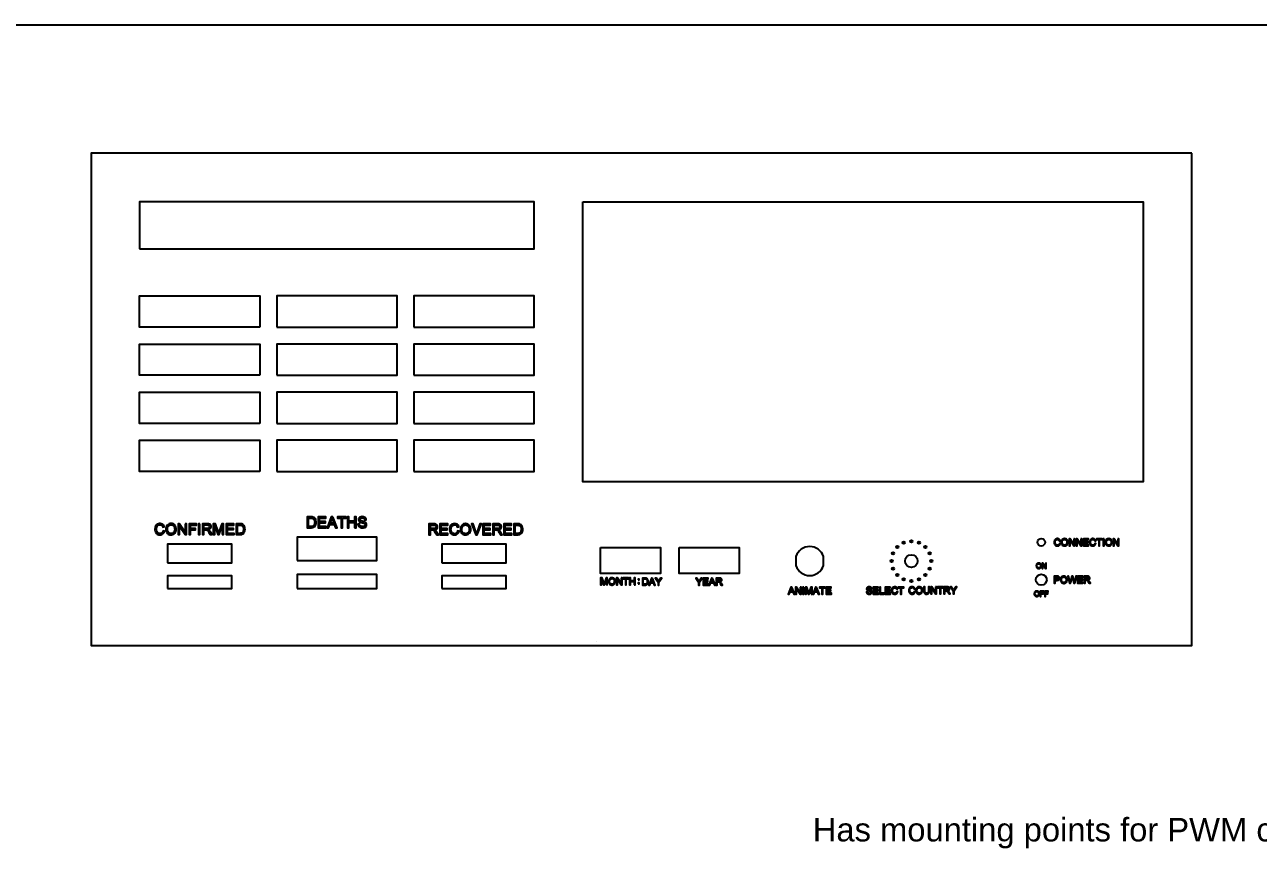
# Model space of a CAD drawing. Header units: inches. Extents: x 38644.8 to 38724.9, y 28772.1 to 28819.8.
# Drawn here: x 38672.69 to 38699.03, y 28796.56 to 28814.26 of the extents above; entities that cross this region are included whole.
import ezdxf

# ---------------------------------------------------------------- set-up
doc = ezdxf.new("R2010")
doc.units = ezdxf.units.IN
doc.header["$MEASUREMENT"] = 0
doc.layers.add('DEFAULT_LAYER', color=1, linetype='Continuous')
doc.styles.get("Standard").update_dxf_attribs({"font": 'arial.ttf'})

msp = doc.modelspace()

# ---------------------------------------------------------------- linework, layer by layer
at = {"color": 6, "linetype": 'ByBlock'}
msp.add_lwpolyline([(38644.771, 28814.258), (38724.938, 28814.258), (38724.938, 28772.101), (38644.771, 28772.101)], close=True, dxfattribs=at)
at = {"color": 1, "linetype": 'ByBlock'}
for points in [[(38697.606, 28811.515), (38674.106, 28811.515), (38674.106, 28801.015), (38697.606, 28801.015)], [(38675.143, 28809.478), (38683.569, 28809.478), (38683.569, 28810.478), (38675.143, 28810.478)], [(38684.606, 28810.478), (38696.569, 28810.478), (38696.569, 28804.504), (38684.606, 28804.504)], [(38677.712, 28807.806), (38675.143, 28807.806), (38675.143, 28808.474), (38677.712, 28808.474)], [(38678.071, 28807.806), (38680.64, 28807.806), (38680.64, 28808.474), (38678.071, 28808.474)], [(38681, 28807.806), (38683.569, 28807.806), (38683.569, 28808.474), (38681, 28808.474)], [(38677.712, 28806.778), (38675.143, 28806.778), (38675.143, 28807.446), (38677.712, 28807.446)], [(38678.071, 28806.778), (38680.64, 28806.778), (38680.64, 28807.446), (38678.071, 28807.446)], [(38681, 28806.778), (38683.569, 28806.778), (38683.569, 28807.446), (38681, 28807.446)], [(38677.712, 28805.751), (38675.143, 28805.751), (38675.143, 28806.419), (38677.712, 28806.419)], [(38678.071, 28805.751), (38680.64, 28805.751), (38680.64, 28806.419), (38678.071, 28806.419)], [(38681, 28805.751), (38683.569, 28805.751), (38683.569, 28806.419), (38681, 28806.419)], [(38677.712, 28804.723), (38675.143, 28804.723), (38675.143, 28805.391), (38677.712, 28805.391)], [(38678.071, 28804.723), (38680.64, 28804.723), (38680.64, 28805.391), (38678.071, 28805.391)], [(38681, 28804.723), (38683.569, 28804.723), (38683.569, 28805.391), (38681, 28805.391)], [(38678.506, 28802.827), (38680.206, 28802.827), (38680.206, 28803.327), (38678.506, 28803.327)], [(38675.74, 28802.777), (38677.115, 28802.777), (38677.115, 28803.177), (38675.74, 28803.177)], [(38681.597, 28802.777), (38682.972, 28802.777), (38682.972, 28803.177), (38681.597, 28803.177)], [(38684.982, 28803.103), (38686.262, 28803.103), (38686.262, 28802.553), (38684.982, 28802.553)], [(38686.662, 28803.103), (38687.942, 28803.103), (38687.942, 28802.553), (38686.662, 28802.553)], [(38675.74, 28802.227), (38677.115, 28802.227), (38677.115, 28802.502), (38675.74, 28802.502)], [(38678.506, 28802.227), (38680.206, 28802.227), (38680.206, 28802.527), (38678.506, 28802.527)], [(38681.597, 28802.227), (38682.972, 28802.227), (38682.972, 28802.502), (38681.597, 28802.502)], [(38684.902, 28801.095), (38684.902, 28801.095)]]:
    msp.add_lwpolyline(points, close=True, dxfattribs=at)
at = {"color": 2, "linetype": 'ByBlock', "flags": 128}
for points in [[(38678.912, 28803.653), (38678.908, 28803.677), (38678.903, 28803.699), (38678.902, 28803.701), (38678.891, 28803.722), (38678.875, 28803.739), (38678.864, 28803.747), (38678.841, 28803.755), (38678.827, 28803.758), (38678.8, 28803.758), (38678.721, 28803.758), (38678.721, 28803.527), (38678.804, 28803.527), (38678.819, 28803.528), (38678.841, 28803.531), (38678.848, 28803.533), (38678.869, 28803.543), (38678.873, 28803.546), (38678.89, 28803.564), (38678.896, 28803.574), (38678.906, 28803.597), (38678.91, 28803.619), (38678.912, 28803.644)], [(38678.879, 28803.622), (38678.874, 28803.6), (38678.87, 28803.59), (38678.857, 28803.571), (38678.857, 28803.571), (38678.836, 28803.559), (38678.826, 28803.556), (38678.8, 28803.554), (38678.751, 28803.554), (38678.751, 28803.731), (38678.8, 28803.731), (38678.819, 28803.731), (38678.839, 28803.726), (38678.853, 28803.719), (38678.868, 28803.701), (38678.872, 28803.693), (38678.878, 28803.671), (38678.881, 28803.645)], [(38678.985, 28803.554), (38678.985, 28803.633), (38679.113, 28803.633), (38679.113, 28803.66), (38678.985, 28803.66), (38678.985, 28803.731), (38679.121, 28803.731), (38679.121, 28803.758), (38678.955, 28803.758), (38678.955, 28803.527), (38679.127, 28803.527), (38679.127, 28803.554)], [(38679.266, 28803.758), (38679.232, 28803.758), (38679.144, 28803.527), (38679.177, 28803.527), (38679.202, 28803.597), (38679.298, 28803.597), (38679.326, 28803.527), (38679.36, 28803.527)], [(38679.289, 28803.622), (38679.211, 28803.622), (38679.236, 28803.69), (38679.243, 28803.711), (38679.249, 28803.735), (38679.249, 28803.733), (38679.255, 28803.711), (38679.265, 28803.686)], [(38679.474, 28803.731), (38679.551, 28803.731), (38679.551, 28803.758), (38679.367, 28803.758), (38679.367, 28803.731), (38679.443, 28803.731), (38679.443, 28803.527), (38679.474, 28803.527)], [(38679.734, 28803.527), (38679.764, 28803.527), (38679.764, 28803.758), (38679.734, 28803.758), (38679.734, 28803.664), (38679.613, 28803.664), (38679.613, 28803.758), (38679.583, 28803.758), (38679.583, 28803.527), (38679.613, 28803.527), (38679.613, 28803.637), (38679.734, 28803.637)], [(38675.666, 28803.561), (38675.653, 28803.58), (38675.637, 28803.596), (38675.624, 28803.604), (38675.604, 28803.612), (38675.578, 28803.615), (38675.567, 28803.614), (38675.545, 28803.609), (38675.523, 28803.601), (38675.513, 28803.595), (38675.497, 28803.58), (38675.483, 28803.56), (38675.477, 28803.544), (38675.472, 28803.522), (38675.469, 28803.496), (38675.47, 28803.48), (38675.473, 28803.457), (38675.481, 28803.434), (38675.486, 28803.425), (38675.501, 28803.406), (38675.518, 28803.39), (38675.531, 28803.384), (38675.553, 28803.377), (38675.578, 28803.376), (38675.597, 28803.377), (38675.62, 28803.384), (38675.639, 28803.395), (38675.653, 28803.409), (38675.666, 28803.428), (38675.673, 28803.452), (38675.643, 28803.46), (38675.642, 28803.457), (38675.634, 28803.433), (38675.62, 28803.417), (38675.599, 28803.406), (38675.575, 28803.401), (38675.558, 28803.404), (38675.537, 28803.412), (38675.521, 28803.425), (38675.51, 28803.445), (38675.508, 28803.449), (38675.502, 28803.471), (38675.501, 28803.496), (38675.502, 28803.518), (38675.508, 28803.541), (38675.516, 28803.56), (38675.534, 28803.576), (38675.553, 28803.585), (38675.578, 28803.588), (38675.596, 28803.587), (38675.616, 28803.577), (38675.629, 28803.563), (38675.64, 28803.541), (38675.67, 28803.547)], [(38675.923, 28803.513), (38675.918, 28803.536), (38675.91, 28803.557), (38675.905, 28803.567), (38675.89, 28803.586), (38675.872, 28803.6), (38675.86, 28803.606), (38675.838, 28803.613), (38675.814, 28803.615), (38675.794, 28803.613), (38675.772, 28803.608), (38675.751, 28803.597), (38675.734, 28803.583), (38675.731, 28803.58), (38675.719, 28803.562), (38675.71, 28803.542), (38675.705, 28803.518), (38675.703, 28803.492), (38675.704, 28803.48), (38675.708, 28803.457), (38675.716, 28803.435), (38675.722, 28803.424), (38675.737, 28803.405), (38675.755, 28803.391), (38675.768, 28803.385), (38675.79, 28803.378), (38675.814, 28803.376), (38675.825, 28803.376), (38675.848, 28803.381), (38675.87, 28803.39), (38675.88, 28803.396), (38675.897, 28803.411), (38675.91, 28803.432), (38675.916, 28803.447), (38675.922, 28803.47), (38675.924, 28803.494)], [(38675.892, 28803.49), (38675.89, 28803.465), (38675.882, 28803.444), (38675.871, 28803.425), (38675.858, 28803.414), (38675.837, 28803.405), (38675.813, 28803.401), (38675.797, 28803.403), (38675.776, 28803.411), (38675.757, 28803.425), (38675.756, 28803.427), (38675.744, 28803.444), (38675.737, 28803.466), (38675.735, 28803.491), (38675.735, 28803.505), (38675.739, 28803.53), (38675.746, 28803.551), (38675.758, 28803.566), (38675.77, 28803.575), (38675.791, 28803.586), (38675.814, 28803.589), (38675.834, 28803.586), (38675.856, 28803.576), (38675.87, 28803.564), (38675.883, 28803.544), (38675.884, 28803.542), (38675.89, 28803.52), (38675.893, 28803.494)], [(38676.116, 28803.611), (38676.116, 28803.429), (38675.994, 28803.611), (38675.963, 28803.611), (38675.963, 28803.379), (38675.992, 28803.379), (38675.992, 28803.561), (38676.114, 28803.379), (38676.145, 28803.379), (38676.145, 28803.611)], [(38676.229, 28803.484), (38676.338, 28803.484), (38676.338, 28803.512), (38676.229, 28803.512), (38676.229, 28803.584), (38676.354, 28803.584), (38676.354, 28803.611), (38676.198, 28803.611), (38676.198, 28803.379), (38676.229, 28803.379)], [(38676.43, 28803.611), (38676.399, 28803.611), (38676.399, 28803.379), (38676.43, 28803.379)], [(38676.668, 28803.56), (38676.66, 28803.583), (38676.653, 28803.592), (38676.633, 28803.605), (38676.614, 28803.609), (38676.587, 28803.611), (38676.485, 28803.611), (38676.485, 28803.379), (38676.515, 28803.379), (38676.515, 28803.482), (38676.55, 28803.482), (38676.568, 28803.481), (38676.582, 28803.475), (38676.597, 28803.459), (38676.604, 28803.45), (38676.619, 28803.428), (38676.65, 28803.379), (38676.688, 28803.379), (38676.648, 28803.443), (38676.637, 28803.456), (38676.622, 28803.473), (38676.604, 28803.484), (38676.613, 28803.486), (38676.636, 28803.493), (38676.653, 28803.507), (38676.665, 28803.525), (38676.669, 28803.547)], [(38676.637, 28803.547), (38676.631, 28803.527), (38676.613, 28803.513), (38676.606, 28803.511), (38676.581, 28803.509), (38676.515, 28803.509), (38676.515, 28803.586), (38676.588, 28803.586), (38676.607, 28803.584), (38676.625, 28803.574), (38676.63, 28803.569)], [(38676.907, 28803.379), (38676.936, 28803.379), (38676.936, 28803.611), (38676.896, 28803.611), (38676.84, 28803.45), (38676.834, 28803.433), (38676.828, 28803.412), (38676.825, 28803.421), (38676.817, 28803.447), (38676.762, 28803.611), (38676.716, 28803.611), (38676.716, 28803.379), (38676.746, 28803.379), (38676.746, 28803.576), (38676.813, 28803.379), (38676.84, 28803.379), (38676.907, 28803.573)], [(38677.017, 28803.406), (38677.017, 28803.485), (38677.145, 28803.485), (38677.145, 28803.513), (38677.017, 28803.513), (38677.017, 28803.584), (38677.154, 28803.584), (38677.154, 28803.611), (38676.987, 28803.611), (38676.987, 28803.379), (38677.159, 28803.379), (38677.159, 28803.406)], [(38677.392, 28803.506), (38677.39, 28803.53), (38677.384, 28803.551), (38677.383, 28803.552), (38677.372, 28803.573), (38677.357, 28803.591), (38677.344, 28803.599), (38677.322, 28803.608), (38677.308, 28803.61), (38677.281, 28803.611), (38677.202, 28803.611), (38677.202, 28803.379), (38677.285, 28803.379), (38677.3, 28803.38), (38677.322, 28803.383), (38677.328, 28803.385), (38677.349, 28803.395), (38677.355, 28803.398), (38677.371, 28803.416), (38677.377, 28803.427), (38677.386, 28803.45), (38677.391, 28803.471), (38677.393, 28803.496)], [(38677.36, 28803.474), (38677.355, 28803.452), (38677.35, 28803.442), (38677.338, 28803.422), (38677.337, 28803.422), (38677.317, 28803.411), (38677.307, 28803.408), (38677.282, 28803.406), (38677.232, 28803.406), (38677.232, 28803.584), (38677.281, 28803.584), (38677.3, 28803.583), (38677.32, 28803.579), (38677.333, 28803.571), (38677.349, 28803.552), (38677.353, 28803.545), (38677.359, 28803.524), (38677.361, 28803.496)], [(38681.473, 28803.455), (38681.458, 28803.471), (38681.439, 28803.483), (38681.449, 28803.485), (38681.471, 28803.491), (38681.489, 28803.504), (38681.5, 28803.523), (38681.504, 28803.545), (38681.503, 28803.558), (38681.495, 28803.58), (38681.489, 28803.59), (38681.469, 28803.602), (38681.449, 28803.607), (38681.422, 28803.609), (38681.32, 28803.609), (38681.32, 28803.377), (38681.35, 28803.377), (38681.35, 28803.48), (38681.385, 28803.48), (38681.403, 28803.479), (38681.417, 28803.472), (38681.433, 28803.458), (38681.439, 28803.447), (38681.454, 28803.426), (38681.485, 28803.377), (38681.523, 28803.377), (38681.484, 28803.44)], [(38681.473, 28803.545), (38681.466, 28803.525), (38681.449, 28803.51), (38681.441, 28803.509), (38681.416, 28803.507), (38681.35, 28803.507), (38681.35, 28803.583), (38681.423, 28803.583), (38681.443, 28803.582), (38681.462, 28803.572), (38681.466, 28803.567)], [(38681.584, 28803.404), (38681.584, 28803.483), (38681.712, 28803.483), (38681.712, 28803.51), (38681.584, 28803.51), (38681.584, 28803.582), (38681.72, 28803.582), (38681.72, 28803.609), (38681.554, 28803.609), (38681.554, 28803.377), (38681.725, 28803.377), (38681.725, 28803.404)], [(38681.955, 28803.56), (38681.942, 28803.579), (38681.927, 28803.594), (38681.914, 28803.602), (38681.893, 28803.61), (38681.868, 28803.613), (38681.857, 28803.612), (38681.835, 28803.607), (38681.812, 28803.599), (38681.803, 28803.593), (38681.787, 28803.579), (38681.773, 28803.558), (38681.766, 28803.542), (38681.761, 28803.52), (38681.758, 28803.494), (38681.76, 28803.479), (38681.763, 28803.455), (38681.771, 28803.432), (38681.776, 28803.423), (38681.79, 28803.404), (38681.808, 28803.388), (38681.82, 28803.382), (38681.842, 28803.375), (38681.868, 28803.374), (38681.887, 28803.375), (38681.909, 28803.382), (38681.928, 28803.393), (38681.942, 28803.407), (38681.955, 28803.426), (38681.963, 28803.45), (38681.933, 28803.458), (38681.931, 28803.455), (38681.923, 28803.431), (38681.909, 28803.415), (38681.888, 28803.404), (38681.865, 28803.399), (38681.847, 28803.402), (38681.827, 28803.41), (38681.811, 28803.423), (38681.8, 28803.444), (38681.798, 28803.447), (38681.792, 28803.469), (38681.79, 28803.494), (38681.792, 28803.517), (38681.798, 28803.539), (38681.806, 28803.558), (38681.823, 28803.574), (38681.842, 28803.583), (38681.868, 28803.587), (38681.885, 28803.585), (38681.906, 28803.575), (38681.919, 28803.561), (38681.93, 28803.539), (38681.96, 28803.545)], [(38682.212, 28803.51), (38682.207, 28803.534), (38682.2, 28803.555), (38682.193, 28803.566), (38682.179, 28803.583), (38682.16, 28803.598), (38682.149, 28803.604), (38682.127, 28803.61), (38682.103, 28803.613), (38682.082, 28803.612), (38682.06, 28803.606), (38682.041, 28803.594), (38682.023, 28803.58), (38682.02, 28803.577), (38682.008, 28803.56), (38682, 28803.539), (38681.993, 28803.517), (38681.992, 28803.49), (38681.992, 28803.479), (38681.996, 28803.455), (38682.004, 28803.432), (38682.011, 28803.421), (38682.025, 28803.404), (38682.044, 28803.39), (38682.057, 28803.383), (38682.077, 28803.375), (38682.103, 28803.374), (38682.114, 28803.374), (38682.136, 28803.379), (38682.158, 28803.388), (38682.168, 28803.394), (38682.185, 28803.41), (38682.198, 28803.429), (38682.206, 28803.445), (38682.211, 28803.467), (38682.212, 28803.493)], [(38682.181, 28803.488), (38682.179, 28803.463), (38682.171, 28803.442), (38682.16, 28803.425), (38682.146, 28803.412), (38682.127, 28803.402), (38682.103, 28803.399), (38682.085, 28803.401), (38682.065, 28803.409), (38682.046, 28803.423), (38682.046, 28803.425), (38682.033, 28803.442), (38682.025, 28803.464), (38682.023, 28803.49), (38682.023, 28803.502), (38682.028, 28803.528), (38682.034, 28803.548), (38682.047, 28803.564), (38682.058, 28803.574), (38682.079, 28803.583), (38682.103, 28803.587), (38682.122, 28803.583), (38682.144, 28803.575), (38682.158, 28803.563), (38682.173, 28803.542), (38682.173, 28803.541), (38682.179, 28803.518), (38682.182, 28803.493)], [(38682.347, 28803.44), (38682.341, 28803.426), (38682.334, 28803.402), (38682.33, 28803.417), (38682.322, 28803.44), (38682.261, 28803.609), (38682.228, 28803.609), (38682.319, 28803.377), (38682.35, 28803.377), (38682.441, 28803.609), (38682.409, 28803.609)], [(38682.499, 28803.404), (38682.499, 28803.483), (38682.626, 28803.483), (38682.626, 28803.51), (38682.499, 28803.51), (38682.499, 28803.582), (38682.636, 28803.582), (38682.636, 28803.609), (38682.468, 28803.609), (38682.468, 28803.377), (38682.641, 28803.377), (38682.641, 28803.404)], [(38682.868, 28803.558), (38682.858, 28803.58), (38682.852, 28803.59), (38682.833, 28803.602), (38682.814, 28803.607), (38682.787, 28803.609), (38682.684, 28803.609), (38682.684, 28803.377), (38682.714, 28803.377), (38682.714, 28803.48), (38682.75, 28803.48), (38682.766, 28803.479), (38682.78, 28803.472), (38682.796, 28803.458), (38682.803, 28803.447), (38682.818, 28803.426), (38682.849, 28803.377), (38682.887, 28803.377), (38682.847, 28803.44), (38682.838, 28803.455), (38682.822, 28803.471), (38682.803, 28803.483), (38682.812, 28803.485), (38682.836, 28803.491), (38682.852, 28803.504), (38682.865, 28803.523), (38682.868, 28803.545)], [(38682.838, 28803.545), (38682.831, 28803.525), (38682.812, 28803.51), (38682.806, 28803.509), (38682.78, 28803.507), (38682.714, 28803.507), (38682.714, 28803.583), (38682.787, 28803.583), (38682.806, 28803.582), (38682.825, 28803.572), (38682.83, 28803.567)], [(38682.947, 28803.404), (38682.947, 28803.483), (38683.076, 28803.483), (38683.076, 28803.51), (38682.947, 28803.51), (38682.947, 28803.582), (38683.084, 28803.582), (38683.084, 28803.609), (38682.917, 28803.609), (38682.917, 28803.377), (38683.09, 28803.377), (38683.09, 28803.404)], [(38683.323, 28803.504), (38683.32, 28803.528), (38683.314, 28803.55), (38683.303, 28803.572), (38683.287, 28803.588), (38683.276, 28803.598), (38683.252, 28803.606), (38683.237, 28803.607), (38683.21, 28803.609), (38683.131, 28803.609), (38683.131, 28803.377), (38683.215, 28803.377), (38683.23, 28803.379), (38683.252, 28803.382), (38683.258, 28803.383), (38683.28, 28803.393), (38683.285, 28803.396), (38683.301, 28803.413), (38683.307, 28803.425), (38683.317, 28803.448), (38683.322, 28803.469), (38683.323, 28803.494)], [(38683.29, 28803.472), (38683.285, 28803.45), (38683.28, 28803.44), (38683.268, 28803.421), (38683.247, 28803.409), (38683.237, 28803.407), (38683.212, 28803.404), (38683.163, 28803.404), (38683.163, 28803.582), (38683.21, 28803.582), (38683.231, 28803.58), (38683.25, 28803.577), (38683.263, 28803.569), (38683.279, 28803.55), (38683.284, 28803.544), (38683.29, 28803.521), (38683.291, 28803.494)], [(38694.694, 28803.186), (38694.691, 28803.2), (38694.69, 28803.217), (38694.691, 28803.231), (38694.694, 28803.246), (38694.7, 28803.257), (38694.71, 28803.268), (38694.724, 28803.275), (38694.74, 28803.276), (38694.751, 28803.275), (38694.764, 28803.269), (38694.773, 28803.259), (38694.779, 28803.245), (38694.799, 28803.249), (38694.796, 28803.258), (38694.788, 28803.271), (38694.778, 28803.281), (38694.771, 28803.287), (38694.756, 28803.291), (38694.74, 28803.293), (38694.732, 28803.293), (38694.718, 28803.29), (38694.704, 28803.285), (38694.698, 28803.28), (38694.687, 28803.27), (38694.679, 28803.258), (38694.674, 28803.247), (38694.671, 28803.233), (38694.67, 28803.217), (38694.67, 28803.207), (38694.672, 28803.191), (38694.677, 28803.177), (38694.681, 28803.17), (38694.69, 28803.157), (38694.7, 28803.147), (38694.708, 28803.143), (38694.722, 28803.14), (38694.74, 28803.138), (38694.752, 28803.139), (38694.767, 28803.143), (38694.779, 28803.151), (38694.788, 28803.159), (38694.796, 28803.173), (38694.801, 28803.188), (38694.782, 28803.193), (38694.782, 28803.19), (38694.775, 28803.176), (38694.766, 28803.165), (38694.753, 28803.157), (38694.738, 28803.155), (38694.727, 28803.156), (38694.713, 28803.162), (38694.704, 28803.17), (38694.695, 28803.184)], [(38694.963, 28803.226), (38694.96, 28803.242), (38694.955, 28803.256), (38694.952, 28803.263), (38694.942, 28803.274), (38694.93, 28803.284), (38694.922, 28803.287), (38694.908, 28803.292), (38694.892, 28803.293), (38694.879, 28803.292), (38694.865, 28803.289), (38694.852, 28803.282), (38694.84, 28803.272), (38694.839, 28803.27), (38694.831, 28803.259), (38694.824, 28803.246), (38694.821, 28803.231), (38694.82, 28803.213), (38694.821, 28803.206), (38694.823, 28803.19), (38694.829, 28803.176), (38694.832, 28803.169), (38694.842, 28803.157), (38694.854, 28803.148), (38694.862, 28803.144), (38694.876, 28803.14), (38694.892, 28803.138), (38694.899, 28803.139), (38694.914, 28803.141), (38694.929, 28803.147), (38694.935, 28803.152), (38694.946, 28803.162), (38694.955, 28803.175), (38694.959, 28803.185), (38694.963, 28803.199), (38694.964, 28803.215)], [(38694.943, 28803.212), (38694.942, 28803.196), (38694.936, 28803.183), (38694.929, 28803.17), (38694.921, 28803.164), (38694.907, 28803.157), (38694.892, 28803.155), (38694.88, 28803.156), (38694.867, 28803.162), (38694.855, 28803.17), (38694.855, 28803.172), (38694.847, 28803.183), (38694.842, 28803.197), (38694.841, 28803.213), (38694.841, 28803.222), (38694.843, 28803.238), (38694.849, 28803.252), (38694.856, 28803.262), (38694.864, 28803.268), (38694.877, 28803.275), (38694.892, 28803.276), (38694.906, 28803.275), (38694.919, 28803.269), (38694.929, 28803.26), (38694.937, 28803.247), (38694.937, 28803.246), (38694.942, 28803.232), (38694.943, 28803.215)], [(38695.088, 28803.291), (38695.088, 28803.173), (38695.01, 28803.291), (38694.989, 28803.291), (38694.989, 28803.141), (38695.008, 28803.141), (38695.008, 28803.258), (38695.087, 28803.141), (38695.107, 28803.141), (38695.107, 28803.291)], [(38695.239, 28803.291), (38695.239, 28803.173), (38695.161, 28803.291), (38695.14, 28803.291), (38695.14, 28803.141), (38695.159, 28803.141), (38695.159, 28803.258), (38695.238, 28803.141), (38695.259, 28803.141), (38695.259, 28803.291)], [(38695.312, 28803.158), (38695.312, 28803.209), (38695.395, 28803.209), (38695.395, 28803.228), (38695.312, 28803.228), (38695.312, 28803.272), (38695.4, 28803.272), (38695.4, 28803.291), (38695.293, 28803.291), (38695.293, 28803.141), (38695.405, 28803.141), (38695.405, 28803.158)], [(38695.553, 28803.258), (38695.545, 28803.271), (38695.534, 28803.281), (38695.526, 28803.287), (38695.513, 28803.291), (38695.497, 28803.293), (38695.489, 28803.293), (38695.475, 28803.29), (38695.461, 28803.285), (38695.455, 28803.28), (38695.443, 28803.27), (38695.435, 28803.258), (38695.431, 28803.247), (38695.427, 28803.233), (38695.425, 28803.217), (38695.427, 28803.207), (38695.429, 28803.191), (38695.434, 28803.177), (38695.436, 28803.17), (38695.445, 28803.157), (38695.457, 28803.147), (38695.465, 28803.143), (38695.479, 28803.14), (38695.497, 28803.138), (38695.509, 28803.139), (38695.523, 28803.143), (38695.536, 28803.151), (38695.545, 28803.159), (38695.553, 28803.173), (38695.558, 28803.188), (38695.538, 28803.193), (38695.538, 28803.19), (38695.532, 28803.176), (38695.523, 28803.165), (38695.51, 28803.157), (38695.495, 28803.155), (38695.484, 28803.156), (38695.469, 28803.162), (38695.46, 28803.17), (38695.452, 28803.184), (38695.451, 28803.186), (38695.447, 28803.2), (38695.446, 28803.217), (38695.447, 28803.231), (38695.451, 28803.246), (38695.457, 28803.257), (38695.467, 28803.268), (38695.48, 28803.275), (38695.497, 28803.276), (38695.508, 28803.275), (38695.521, 28803.269), (38695.53, 28803.259), (38695.536, 28803.245), (38695.556, 28803.249)], [(38695.64, 28803.272), (38695.691, 28803.272), (38695.691, 28803.291), (38695.571, 28803.291), (38695.571, 28803.272), (38695.621, 28803.272), (38695.621, 28803.141), (38695.64, 28803.141)], [(38695.734, 28803.291), (38695.714, 28803.291), (38695.714, 28803.141), (38695.734, 28803.141)], [(38695.906, 28803.226), (38695.903, 28803.242), (38695.898, 28803.256), (38695.894, 28803.263), (38695.884, 28803.274), (38695.872, 28803.284), (38695.865, 28803.287), (38695.851, 28803.292), (38695.835, 28803.293), (38695.822, 28803.292), (38695.807, 28803.289), (38695.794, 28803.282), (38695.783, 28803.272), (38695.782, 28803.27), (38695.773, 28803.259), (38695.768, 28803.246), (38695.764, 28803.231), (38695.763, 28803.213), (38695.763, 28803.206), (38695.767, 28803.19), (38695.772, 28803.176), (38695.775, 28803.169), (38695.785, 28803.157), (38695.797, 28803.148), (38695.805, 28803.144), (38695.819, 28803.14), (38695.835, 28803.138), (38695.842, 28803.139), (38695.858, 28803.141), (38695.871, 28803.147), (38695.877, 28803.152), (38695.888, 28803.162), (38695.897, 28803.175), (38695.901, 28803.185), (38695.905, 28803.199), (38695.907, 28803.215)], [(38695.886, 28803.212), (38695.884, 28803.196), (38695.88, 28803.183), (38695.872, 28803.17), (38695.863, 28803.164), (38695.85, 28803.157), (38695.835, 28803.155), (38695.824, 28803.156), (38695.809, 28803.162), (38695.798, 28803.17), (38695.797, 28803.172), (38695.79, 28803.183), (38695.785, 28803.197), (38695.783, 28803.213), (38695.784, 28803.222), (38695.786, 28803.238), (38695.791, 28803.252), (38695.798, 28803.262), (38695.806, 28803.268), (38695.82, 28803.275), (38695.835, 28803.276), (38695.848, 28803.275), (38695.862, 28803.269), (38695.872, 28803.26), (38695.88, 28803.247), (38695.881, 28803.246), (38695.885, 28803.232), (38695.886, 28803.215)], [(38696.031, 28803.291), (38696.031, 28803.173), (38695.952, 28803.291), (38695.932, 28803.291), (38695.932, 28803.141), (38695.951, 28803.141), (38695.951, 28803.258), (38696.03, 28803.141), (38696.05, 28803.141), (38696.05, 28803.291)], [(38694.395, 28802.716), (38694.394, 28802.724), (38694.393, 28802.731), (38694.391, 28802.738), (38694.388, 28802.744), (38694.388, 28802.744), (38694.384, 28802.75), (38694.38, 28802.756), (38694.375, 28802.76), (38694.369, 28802.764), (38694.368, 28802.765), (38694.362, 28802.768), (38694.355, 28802.77), (38694.348, 28802.771), (38694.341, 28802.772), (38694.339, 28802.772), (38694.332, 28802.771), (38694.325, 28802.77), (38694.319, 28802.768), (38694.313, 28802.764), (38694.307, 28802.761), (38694.302, 28802.756), (38694.299, 28802.752), (38694.295, 28802.747), (38694.292, 28802.741), (38694.29, 28802.735), (38694.288, 28802.728), (38694.287, 28802.72), (38694.287, 28802.712), (38694.287, 28802.711), (38694.287, 28802.704), (38694.289, 28802.697), (38694.291, 28802.691), (38694.294, 28802.684), (38694.294, 28802.684), (38694.297, 28802.677), (38694.302, 28802.672), (38694.307, 28802.667), (38694.313, 28802.663), (38694.314, 28802.662), (38694.32, 28802.659), (38694.326, 28802.657), (38694.334, 28802.656), (38694.341, 28802.655), (38694.348, 28802.656), (38694.355, 28802.657), (38694.362, 28802.659), (38694.368, 28802.662), (38694.369, 28802.663), (38694.374, 28802.666), (38694.379, 28802.671), (38694.384, 28802.676), (38694.388, 28802.683), (38694.389, 28802.685), (38694.391, 28802.692), (38694.393, 28802.699), (38694.394, 28802.706), (38694.395, 28802.713)], [(38694.379, 28802.712), (38694.379, 28802.704), (38694.377, 28802.697), (38694.375, 28802.691), (38694.372, 28802.685), (38694.369, 28802.68), (38694.366, 28802.677), (38694.361, 28802.673), (38694.355, 28802.671), (38694.348, 28802.669), (38694.341, 28802.668), (38694.338, 28802.668), (38694.331, 28802.669), (38694.325, 28802.672), (38694.319, 28802.675), (38694.313, 28802.68), (38694.31, 28802.685), (38694.306, 28802.69), (38694.304, 28802.697), (38694.303, 28802.704), (38694.302, 28802.712), (38694.302, 28802.717), (38694.303, 28802.725), (38694.305, 28802.732), (38694.307, 28802.739), (38694.31, 28802.744), (38694.314, 28802.748), (38694.315, 28802.75), (38694.321, 28802.754), (38694.327, 28802.757), (38694.334, 28802.759), (38694.341, 28802.759), (38694.348, 28802.758), (38694.355, 28802.756), (38694.361, 28802.753), (38694.367, 28802.749), (38694.371, 28802.744), (38694.375, 28802.738), (38694.376, 28802.735), (38694.378, 28802.728), (38694.379, 28802.721), (38694.379, 28802.713)], [(38694.488, 28802.77), (38694.488, 28802.681), (38694.429, 28802.77), (38694.414, 28802.77), (38694.414, 28802.657), (38694.428, 28802.657), (38694.428, 28802.746), (38694.487, 28802.657), (38694.502, 28802.657), (38694.502, 28802.77)], [(38685.111, 28802.306), (38685.129, 28802.306), (38685.129, 28802.456), (38685.103, 28802.456), (38685.067, 28802.351), (38685.063, 28802.34), (38685.059, 28802.328), (38685.057, 28802.333), (38685.052, 28802.35), (38685.016, 28802.456), (38684.986, 28802.456), (38684.986, 28802.306), (38685.005, 28802.306), (38685.005, 28802.434), (38685.049, 28802.306), (38685.067, 28802.306), (38685.111, 28802.432)], [(38685.298, 28802.392), (38685.296, 28802.407), (38685.29, 28802.421), (38685.286, 28802.428), (38685.277, 28802.439), (38685.265, 28802.449), (38685.257, 28802.453), (38685.243, 28802.457), (38685.227, 28802.459), (38685.215, 28802.458), (38685.2, 28802.454), (38685.187, 28802.447), (38685.176, 28802.438), (38685.174, 28802.436), (38685.166, 28802.424), (38685.16, 28802.411), (38685.157, 28802.396), (38685.155, 28802.379), (38685.156, 28802.371), (38685.159, 28802.356), (38685.164, 28802.342), (38685.168, 28802.335), (38685.177, 28802.323), (38685.189, 28802.314), (38685.197, 28802.309), (38685.212, 28802.305), (38685.227, 28802.303), (38685.235, 28802.304), (38685.249, 28802.307), (38685.263, 28802.313), (38685.27, 28802.316), (38685.281, 28802.327), (38685.29, 28802.34), (38685.294, 28802.35), (38685.298, 28802.365), (38685.299, 28802.381)], [(38685.278, 28802.378), (38685.277, 28802.361), (38685.272, 28802.347), (38685.264, 28802.336), (38685.256, 28802.329), (38685.243, 28802.322), (38685.227, 28802.32), (38685.216, 28802.321), (38685.202, 28802.327), (38685.191, 28802.336), (38685.19, 28802.336), (38685.183, 28802.348), (38685.178, 28802.362), (38685.176, 28802.379), (38685.176, 28802.387), (38685.179, 28802.404), (38685.184, 28802.417), (38685.191, 28802.427), (38685.199, 28802.433), (38685.212, 28802.439), (38685.227, 28802.441), (38685.24, 28802.44), (38685.254, 28802.434), (38685.264, 28802.426), (38685.273, 28802.413), (38685.273, 28802.411), (38685.277, 28802.397), (38685.279, 28802.381)], [(38685.423, 28802.456), (38685.423, 28802.338), (38685.345, 28802.456), (38685.324, 28802.456), (38685.324, 28802.306), (38685.343, 28802.306), (38685.343, 28802.424), (38685.422, 28802.306), (38685.443, 28802.306), (38685.443, 28802.456)], [(38685.534, 28802.438), (38685.583, 28802.438), (38685.583, 28802.456), (38685.464, 28802.456), (38685.464, 28802.438), (38685.514, 28802.438), (38685.514, 28802.306), (38685.534, 28802.306)], [(38685.702, 28802.306), (38685.722, 28802.306), (38685.722, 28802.456), (38685.702, 28802.456), (38685.702, 28802.394), (38685.624, 28802.394), (38685.624, 28802.456), (38685.605, 28802.456), (38685.605, 28802.306), (38685.624, 28802.306), (38685.624, 28802.377), (38685.702, 28802.377)], [(38686.002, 28802.385), (38686, 28802.401), (38685.996, 28802.415), (38685.996, 28802.416), (38685.988, 28802.429), (38685.978, 28802.44), (38685.97, 28802.446), (38685.956, 28802.451), (38685.947, 28802.453), (38685.929, 28802.453), (38685.878, 28802.453), (38685.878, 28802.303), (38685.932, 28802.303), (38685.941, 28802.304), (38685.956, 28802.306), (38685.96, 28802.307), (38685.974, 28802.313), (38685.977, 28802.316), (38685.987, 28802.327), (38685.992, 28802.334), (38685.998, 28802.349), (38686, 28802.363), (38686.002, 28802.379)], [(38685.98, 28802.365), (38685.977, 28802.351), (38685.975, 28802.344), (38685.966, 28802.332), (38685.966, 28802.332), (38685.953, 28802.324), (38685.946, 28802.322), (38685.929, 28802.321), (38685.897, 28802.321), (38685.897, 28802.436), (38685.929, 28802.436), (38685.942, 28802.435), (38685.955, 28802.433), (38685.963, 28802.428), (38685.973, 28802.416), (38685.976, 28802.411), (38685.98, 28802.397), (38685.981, 28802.38)], [(38686.091, 28802.453), (38686.07, 28802.453), (38686.012, 28802.303), (38686.033, 28802.303), (38686.05, 28802.349), (38686.113, 28802.349), (38686.13, 28802.303), (38686.153, 28802.303)], [(38686.106, 28802.365), (38686.056, 28802.365), (38686.072, 28802.409), (38686.077, 28802.423), (38686.08, 28802.438), (38686.081, 28802.436), (38686.085, 28802.423), (38686.091, 28802.406)], [(38686.239, 28802.409), (38686.238, 28802.409), (38686.229, 28802.395), (38686.222, 28802.383), (38686.215, 28802.395), (38686.207, 28802.408), (38686.177, 28802.453), (38686.153, 28802.453), (38686.211, 28802.367), (38686.211, 28802.303), (38686.231, 28802.303), (38686.231, 28802.367), (38686.29, 28802.453), (38686.267, 28802.453)], [(38687.156, 28802.453), (38687.133, 28802.453), (38687.104, 28802.409), (38687.095, 28802.395), (38687.087, 28802.383), (38687.081, 28802.395), (38687.072, 28802.408), (38687.042, 28802.453), (38687.018, 28802.453), (38687.076, 28802.367), (38687.076, 28802.304), (38687.096, 28802.304), (38687.096, 28802.367)], [(38687.194, 28802.321), (38687.194, 28802.372), (38687.277, 28802.372), (38687.277, 28802.39), (38687.194, 28802.39), (38687.194, 28802.436), (38687.283, 28802.436), (38687.283, 28802.453), (38687.174, 28802.453), (38687.174, 28802.304), (38687.286, 28802.304), (38687.286, 28802.321)], [(38687.376, 28802.453), (38687.355, 28802.453), (38687.297, 28802.304), (38687.318, 28802.304), (38687.334, 28802.349), (38687.397, 28802.349), (38687.415, 28802.304), (38687.437, 28802.304)], [(38687.391, 28802.365), (38687.34, 28802.365), (38687.357, 28802.409), (38687.361, 28802.423), (38687.365, 28802.438), (38687.365, 28802.436), (38687.37, 28802.423), (38687.376, 28802.407)], [(38687.572, 28802.421), (38687.567, 28802.435), (38687.563, 28802.441), (38687.55, 28802.45), (38687.538, 28802.453), (38687.52, 28802.453), (38687.454, 28802.453), (38687.454, 28802.304), (38687.473, 28802.304), (38687.473, 28802.37), (38687.496, 28802.37), (38687.508, 28802.369), (38687.516, 28802.366), (38687.527, 28802.355), (38687.531, 28802.349), (38687.541, 28802.335), (38687.561, 28802.304), (38687.586, 28802.304), (38687.56, 28802.344), (38687.553, 28802.353), (38687.543, 28802.364), (38687.531, 28802.372), (38687.537, 28802.373), (38687.552, 28802.378), (38687.563, 28802.386), (38687.571, 28802.397), (38687.573, 28802.413)], [(38687.553, 28802.413), (38687.549, 28802.399), (38687.537, 28802.39), (38687.533, 28802.389), (38687.516, 28802.387), (38687.473, 28802.387), (38687.473, 28802.437), (38687.521, 28802.437), (38687.533, 28802.436), (38687.545, 28802.43), (38687.548, 28802.427)], [(38694.782, 28802.432), (38694.784, 28802.448), (38694.784, 28802.454), (38694.78, 28802.468), (38694.778, 28802.472), (38694.767, 28802.483), (38694.764, 28802.485), (38694.749, 28802.49), (38694.743, 28802.491), (38694.726, 28802.491), (38694.67, 28802.491), (38694.67, 28802.341), (38694.689, 28802.341), (38694.689, 28802.402), (38694.73, 28802.402), (38694.748, 28802.404), (38694.762, 28802.408), (38694.772, 28802.415), (38694.775, 28802.419)], [(38694.763, 28802.439), (38694.755, 28802.427), (38694.746, 28802.422), (38694.728, 28802.42), (38694.689, 28802.42), (38694.689, 28802.473), (38694.732, 28802.473), (38694.747, 28802.472), (38694.759, 28802.463), (38694.76, 28802.462), (38694.764, 28802.447)], [(38694.946, 28802.427), (38694.943, 28802.442), (38694.938, 28802.456), (38694.934, 28802.463), (38694.925, 28802.474), (38694.912, 28802.484), (38694.905, 28802.487), (38694.891, 28802.492), (38694.875, 28802.494), (38694.862, 28802.493), (38694.847, 28802.489), (38694.835, 28802.483), (38694.823, 28802.473), (38694.822, 28802.471), (38694.814, 28802.46), (38694.808, 28802.446), (38694.804, 28802.431), (38694.803, 28802.414), (38694.804, 28802.406), (38694.807, 28802.391), (38694.812, 28802.377), (38694.816, 28802.37), (38694.825, 28802.358), (38694.837, 28802.349), (38694.845, 28802.345), (38694.859, 28802.34), (38694.875, 28802.339), (38694.882, 28802.339), (38694.898, 28802.342), (38694.911, 28802.348), (38694.918, 28802.352), (38694.929, 28802.362), (38694.937, 28802.375), (38694.942, 28802.385), (38694.946, 28802.4), (38694.947, 28802.416)], [(38694.927, 28802.413), (38694.924, 28802.396), (38694.919, 28802.383), (38694.912, 28802.371), (38694.904, 28802.364), (38694.891, 28802.358), (38694.875, 28802.355), (38694.864, 28802.357), (38694.85, 28802.361), (38694.838, 28802.371), (38694.83, 28802.383), (38694.825, 28802.397), (38694.824, 28802.414), (38694.824, 28802.422), (38694.826, 28802.439), (38694.832, 28802.452), (38694.839, 28802.462), (38694.847, 28802.468), (38694.86, 28802.474), (38694.875, 28802.477), (38694.888, 28802.475), (38694.902, 28802.469), (38694.912, 28802.461), (38694.92, 28802.448), (38694.921, 28802.447), (38694.925, 28802.432), (38694.927, 28802.416)], [(38695.108, 28802.395), (38695.108, 28802.392), (38695.104, 28802.376), (38695.1, 28802.362), (38695.099, 28802.369), (38695.097, 28802.384), (38695.093, 28802.399), (38695.089, 28802.415), (38695.068, 28802.491), (38695.044, 28802.491), (38695.015, 28802.39), (38695.013, 28802.382), (38695.008, 28802.362), (38695.006, 28802.377), (38695.002, 28802.393), (38694.979, 28802.491), (38694.959, 28802.491), (38694.999, 28802.341), (38695.019, 28802.341), (38695.051, 28802.455), (38695.051, 28802.457), (38695.055, 28802.473), (38695.055, 28802.472), (38695.06, 28802.455), (38695.091, 28802.341), (38695.11, 28802.341), (38695.152, 28802.491), (38695.132, 28802.491)], [(38695.19, 28802.359), (38695.19, 28802.41), (38695.273, 28802.41), (38695.273, 28802.427), (38695.19, 28802.427), (38695.19, 28802.473), (38695.279, 28802.473), (38695.279, 28802.491), (38695.17, 28802.491), (38695.17, 28802.341), (38695.283, 28802.341), (38695.283, 28802.359)], [(38695.429, 28802.459), (38695.424, 28802.473), (38695.419, 28802.479), (38695.407, 28802.487), (38695.394, 28802.49), (38695.377, 28802.491), (38695.31, 28802.491), (38695.31, 28802.341), (38695.33, 28802.341), (38695.33, 28802.408), (38695.353, 28802.408), (38695.364, 28802.407), (38695.373, 28802.403), (38695.383, 28802.393), (38695.388, 28802.387), (38695.398, 28802.372), (38695.417, 28802.341), (38695.442, 28802.341), (38695.416, 28802.382), (38695.41, 28802.391), (38695.4, 28802.402), (38695.388, 28802.409), (38695.394, 28802.411), (38695.409, 28802.415), (38695.42, 28802.423), (38695.428, 28802.435), (38695.43, 28802.45)], [(38695.41, 28802.45), (38695.406, 28802.437), (38695.394, 28802.428), (38695.389, 28802.426), (38695.373, 28802.425), (38695.33, 28802.425), (38695.33, 28802.474), (38695.377, 28802.474), (38695.39, 28802.473), (38695.402, 28802.468), (38695.405, 28802.464)], [(38689.132, 28802.111), (38689.071, 28802.261), (38689.049, 28802.261), (38688.992, 28802.111), (38689.013, 28802.111), (38689.03, 28802.156), (38689.092, 28802.156), (38689.11, 28802.111)], [(38689.086, 28802.173), (38689.035, 28802.173), (38689.052, 28802.217), (38689.056, 28802.231), (38689.06, 28802.246), (38689.06, 28802.244), (38689.065, 28802.231), (38689.071, 28802.214)], [(38689.247, 28802.261), (38689.247, 28802.144), (38689.168, 28802.261), (38689.148, 28802.261), (38689.148, 28802.111), (38689.167, 28802.111), (38689.167, 28802.229), (38689.246, 28802.111), (38689.266, 28802.111), (38689.266, 28802.261)], [(38689.323, 28802.261), (38689.303, 28802.261), (38689.303, 28802.111), (38689.323, 28802.111)], [(38689.481, 28802.111), (38689.5, 28802.111), (38689.5, 28802.261), (38689.473, 28802.261), (38689.438, 28802.157), (38689.434, 28802.145), (38689.43, 28802.133), (38689.428, 28802.138), (38689.423, 28802.155), (38689.387, 28802.261), (38689.357, 28802.261), (38689.357, 28802.111), (38689.376, 28802.111), (38689.376, 28802.239), (38689.42, 28802.111), (38689.438, 28802.111), (38689.481, 28802.237)], [(38689.595, 28802.261), (38689.573, 28802.261), (38689.516, 28802.111), (38689.537, 28802.111), (38689.554, 28802.156), (38689.616, 28802.156), (38689.634, 28802.111), (38689.656, 28802.111)], [(38689.61, 28802.173), (38689.559, 28802.173), (38689.575, 28802.217), (38689.58, 28802.231), (38689.584, 28802.246), (38689.584, 28802.244), (38689.589, 28802.231), (38689.595, 28802.214)], [(38689.73, 28802.244), (38689.78, 28802.244), (38689.78, 28802.261), (38689.661, 28802.261), (38689.661, 28802.244), (38689.71, 28802.244), (38689.71, 28802.111), (38689.73, 28802.111)], [(38689.82, 28802.129), (38689.82, 28802.18), (38689.903, 28802.18), (38689.903, 28802.197), (38689.82, 28802.197), (38689.82, 28802.244), (38689.909, 28802.244), (38689.909, 28802.261), (38689.8, 28802.261), (38689.8, 28802.111), (38689.912, 28802.111), (38689.912, 28802.129)], [(38690.775, 28802.219), (38690.773, 28802.229), (38690.767, 28802.243), (38690.761, 28802.25), (38690.748, 28802.259), (38690.734, 28802.262), (38690.719, 28802.264), (38690.705, 28802.263), (38690.691, 28802.259), (38690.683, 28802.255), (38690.672, 28802.244), (38690.669, 28802.237), (38690.666, 28802.223), (38690.666, 28802.218), (38690.671, 28802.204), (38690.674, 28802.199), (38690.687, 28802.19), (38690.698, 28802.186), (38690.716, 28802.181), (38690.731, 28802.177), (38690.743, 28802.173), (38690.744, 28802.173), (38690.756, 28802.164), (38690.761, 28802.152), (38690.756, 28802.139), (38690.756, 28802.139), (38690.743, 28802.13), (38690.739, 28802.128), (38690.723, 28802.126), (38690.715, 28802.127), (38690.7, 28802.131), (38690.696, 28802.133), (38690.685, 28802.143), (38690.683, 28802.146), (38690.679, 28802.161), (38690.66, 28802.159), (38690.662, 28802.146), (38690.668, 28802.132), (38690.677, 28802.123), (38690.69, 28802.115), (38690.693, 28802.114), (38690.707, 28802.11), (38690.724, 28802.109), (38690.739, 28802.11), (38690.753, 28802.115), (38690.762, 28802.12), (38690.772, 28802.131), (38690.777, 28802.139), (38690.779, 28802.154), (38690.779, 28802.161), (38690.773, 28802.175), (38690.767, 28802.182), (38690.754, 28802.19), (38690.752, 28802.191), (38690.739, 28802.195), (38690.721, 28802.2), (38690.719, 28802.2), (38690.7, 28802.205), (38690.691, 28802.211), (38690.685, 28802.224), (38690.685, 28802.227), (38690.693, 28802.24), (38690.702, 28802.244), (38690.719, 28802.246), (38690.733, 28802.245), (38690.746, 28802.239), (38690.751, 28802.233), (38690.756, 28802.218)], [(38690.827, 28802.129), (38690.827, 28802.18), (38690.91, 28802.18), (38690.91, 28802.198), (38690.827, 28802.198), (38690.827, 28802.244), (38690.915, 28802.244), (38690.915, 28802.261), (38690.807, 28802.261), (38690.807, 28802.111), (38690.919, 28802.111), (38690.919, 28802.129)], [(38690.965, 28802.129), (38690.965, 28802.261), (38690.945, 28802.261), (38690.945, 28802.111), (38691.039, 28802.111), (38691.039, 28802.129)], [(38691.083, 28802.129), (38691.083, 28802.18), (38691.166, 28802.18), (38691.166, 28802.198), (38691.083, 28802.198), (38691.083, 28802.244), (38691.171, 28802.244), (38691.171, 28802.261), (38691.063, 28802.261), (38691.063, 28802.111), (38691.175, 28802.111), (38691.175, 28802.129)], [(38691.324, 28802.229), (38691.316, 28802.242), (38691.305, 28802.253), (38691.298, 28802.258), (38691.284, 28802.262), (38691.268, 28802.264), (38691.26, 28802.263), (38691.245, 28802.261), (38691.231, 28802.255), (38691.226, 28802.252), (38691.214, 28802.241), (38691.206, 28802.228), (38691.201, 28802.219), (38691.198, 28802.204), (38691.197, 28802.188), (38691.197, 28802.177), (38691.2, 28802.161), (38691.205, 28802.147), (38691.208, 28802.141), (38691.217, 28802.128), (38691.228, 28802.118), (38691.236, 28802.114), (38691.25, 28802.11), (38691.268, 28802.109), (38691.28, 28802.11), (38691.294, 28802.114), (38691.307, 28802.121), (38691.316, 28802.131), (38691.324, 28802.143), (38691.33, 28802.159), (38691.309, 28802.164), (38691.309, 28802.161), (38691.303, 28802.146), (38691.294, 28802.135), (38691.281, 28802.128), (38691.266, 28802.126), (38691.254, 28802.127), (38691.24, 28802.133), (38691.231, 28802.141), (38691.223, 28802.154), (38691.222, 28802.157), (38691.218, 28802.171), (38691.217, 28802.188), (38691.218, 28802.201), (38691.222, 28802.217), (38691.228, 28802.228), (38691.238, 28802.239), (38691.251, 28802.245), (38691.267, 28802.247), (38691.279, 28802.246), (38691.292, 28802.239), (38691.3, 28802.23), (38691.307, 28802.216), (38691.327, 28802.22)], [(38691.412, 28802.244), (38691.462, 28802.244), (38691.462, 28802.261), (38691.342, 28802.261), (38691.342, 28802.244), (38691.392, 28802.244), (38691.392, 28802.111), (38691.412, 28802.111)], [(38691.591, 28802.159), (38691.588, 28802.173), (38691.587, 28802.19), (38691.588, 28802.203), (38691.591, 28802.219), (38691.598, 28802.23), (38691.608, 28802.241), (38691.621, 28802.247), (38691.637, 28802.249), (38691.649, 28802.248), (38691.662, 28802.242), (38691.67, 28802.233), (38691.677, 28802.218), (38691.697, 28802.222), (38691.694, 28802.232), (38691.686, 28802.244), (38691.675, 28802.255), (38691.667, 28802.26), (38691.653, 28802.265), (38691.637, 28802.266), (38691.63, 28802.266), (38691.615, 28802.263), (38691.601, 28802.257), (38691.595, 28802.254), (38691.584, 28802.244), (38691.576, 28802.231), (38691.571, 28802.221), (38691.568, 28802.206), (38691.566, 28802.19), (38691.567, 28802.179), (38691.569, 28802.164), (38691.574, 28802.15), (38691.577, 28802.143), (38691.587, 28802.131), (38691.598, 28802.121), (38691.606, 28802.117), (38691.62, 28802.112), (38691.637, 28802.111), (38691.65, 28802.112), (38691.664, 28802.116), (38691.676, 28802.124), (38691.686, 28802.133), (38691.694, 28802.145), (38691.699, 28802.161), (38691.679, 28802.166), (38691.679, 28802.163), (38691.673, 28802.148), (38691.664, 28802.137), (38691.651, 28802.131), (38691.635, 28802.128), (38691.624, 28802.129), (38691.61, 28802.135), (38691.601, 28802.143), (38691.593, 28802.156)], [(38691.86, 28802.2), (38691.857, 28802.215), (38691.852, 28802.229), (38691.849, 28802.235), (38691.839, 28802.247), (38691.827, 28802.257), (38691.819, 28802.26), (38691.805, 28802.265), (38691.789, 28802.266), (38691.777, 28802.265), (38691.762, 28802.262), (38691.749, 28802.255), (38691.738, 28802.245), (38691.736, 28802.243), (38691.728, 28802.232), (38691.722, 28802.219), (38691.719, 28802.203), (38691.717, 28802.187), (38691.718, 28802.179), (38691.72, 28802.164), (38691.726, 28802.149), (38691.73, 28802.142), (38691.739, 28802.131), (38691.752, 28802.122), (38691.759, 28802.117), (38691.774, 28802.112), (38691.789, 28802.111), (38691.797, 28802.111), (38691.811, 28802.114), (38691.826, 28802.12), (38691.832, 28802.125), (38691.843, 28802.134), (38691.852, 28802.148), (38691.856, 28802.158), (38691.86, 28802.172), (38691.861, 28802.188)], [(38691.84, 28802.186), (38691.838, 28802.169), (38691.834, 28802.155), (38691.826, 28802.144), (38691.818, 28802.136), (38691.805, 28802.13), (38691.789, 28802.128), (38691.778, 28802.129), (38691.764, 28802.134), (38691.753, 28802.144), (38691.752, 28802.144), (38691.744, 28802.156), (38691.739, 28802.17), (38691.738, 28802.186), (38691.738, 28802.195), (38691.741, 28802.211), (38691.745, 28802.225), (38691.753, 28802.235), (38691.761, 28802.241), (38691.774, 28802.247), (38691.789, 28802.249), (38691.802, 28802.247), (38691.816, 28802.242), (38691.826, 28802.233), (38691.834, 28802.221), (38691.835, 28802.219), (38691.839, 28802.205), (38691.841, 28802.189)], [(38691.985, 28802.177), (38691.984, 28802.164), (38691.981, 28802.149), (38691.976, 28802.139), (38691.973, 28802.137), (38691.962, 28802.131), (38691.945, 28802.129), (38691.937, 28802.129), (38691.923, 28802.134), (38691.92, 28802.136), (38691.91, 28802.148), (38691.908, 28802.159), (38691.907, 28802.177), (38691.907, 28802.264), (38691.887, 28802.264), (38691.887, 28802.177), (38691.887, 28802.168), (38691.889, 28802.152), (38691.893, 28802.139), (38691.899, 28802.128), (38691.912, 28802.118), (38691.915, 28802.117), (38691.929, 28802.112), (38691.946, 28802.111), (38691.953, 28802.111), (38691.968, 28802.114), (38691.981, 28802.119), (38691.992, 28802.128), (38692, 28802.141), (38692.001, 28802.145), (38692.004, 28802.159), (38692.005, 28802.177), (38692.005, 28802.264), (38691.985, 28802.264)], [(38692.136, 28802.264), (38692.136, 28802.146), (38692.058, 28802.264), (38692.038, 28802.264), (38692.038, 28802.114), (38692.056, 28802.114), (38692.056, 28802.232), (38692.135, 28802.114), (38692.156, 28802.114), (38692.156, 28802.264)], [(38692.247, 28802.246), (38692.297, 28802.246), (38692.297, 28802.264), (38692.178, 28802.264), (38692.178, 28802.246), (38692.228, 28802.246), (38692.228, 28802.114), (38692.247, 28802.114)], [(38692.436, 28802.231), (38692.431, 28802.246), (38692.427, 28802.251), (38692.415, 28802.26), (38692.402, 28802.263), (38692.384, 28802.264), (38692.317, 28802.264), (38692.317, 28802.114), (38692.338, 28802.114), (38692.338, 28802.18), (38692.36, 28802.18), (38692.371, 28802.18), (38692.38, 28802.175), (38692.391, 28802.166), (38692.395, 28802.159), (38692.405, 28802.145), (38692.425, 28802.114), (38692.449, 28802.114), (38692.424, 28802.155), (38692.417, 28802.163), (38692.407, 28802.174), (38692.395, 28802.182), (38692.401, 28802.183), (38692.416, 28802.188), (38692.427, 28802.195), (38692.435, 28802.208), (38692.437, 28802.223)], [(38692.417, 28802.223), (38692.413, 28802.21), (38692.401, 28802.2), (38692.396, 28802.199), (38692.38, 28802.197), (38692.338, 28802.197), (38692.338, 28802.247), (38692.385, 28802.247), (38692.397, 28802.246), (38692.409, 28802.24), (38692.412, 28802.237)], [(38692.531, 28802.177), (38692.591, 28802.264), (38692.567, 28802.264), (38692.538, 28802.219), (38692.529, 28802.205), (38692.522, 28802.193), (38692.515, 28802.205), (38692.507, 28802.219), (38692.477, 28802.264), (38692.453, 28802.264), (38692.51, 28802.177), (38692.51, 28802.114), (38692.531, 28802.114)], [(38694.353, 28802.121), (38694.352, 28802.129), (38694.351, 28802.136), (38694.349, 28802.142), (38694.346, 28802.149), (38694.346, 28802.149), (38694.342, 28802.155), (38694.338, 28802.161), (38694.333, 28802.165), (38694.327, 28802.169), (38694.326, 28802.17), (38694.32, 28802.173), (38694.313, 28802.175), (38694.306, 28802.176), (38694.299, 28802.177), (38694.297, 28802.177), (38694.29, 28802.176), (38694.283, 28802.175), (38694.277, 28802.173), (38694.27, 28802.17), (38694.265, 28802.166), (38694.26, 28802.161), (38694.257, 28802.157), (38694.253, 28802.152), (38694.25, 28802.146), (38694.248, 28802.14), (38694.246, 28802.133), (38694.245, 28802.125), (38694.245, 28802.117), (38694.245, 28802.116), (38694.245, 28802.109), (38694.246, 28802.102), (38694.249, 28802.096), (38694.251, 28802.089), (38694.251, 28802.089), (38694.255, 28802.082), (38694.259, 28802.077), (38694.265, 28802.072), (38694.27, 28802.068), (38694.271, 28802.067), (38694.278, 28802.064), (38694.284, 28802.062), (38694.291, 28802.061), (38694.299, 28802.06), (38694.306, 28802.061), (38694.313, 28802.062), (38694.319, 28802.064), (38694.326, 28802.067), (38694.326, 28802.068), (38694.332, 28802.071), (38694.337, 28802.076), (38694.342, 28802.081), (38694.346, 28802.088), (38694.347, 28802.09), (38694.349, 28802.097), (38694.351, 28802.104), (38694.352, 28802.111), (38694.353, 28802.118)], [(38694.337, 28802.117), (38694.337, 28802.109), (38694.335, 28802.102), (38694.333, 28802.096), (38694.33, 28802.09), (38694.326, 28802.085), (38694.324, 28802.082), (38694.319, 28802.078), (38694.313, 28802.076), (38694.306, 28802.074), (38694.299, 28802.073), (38694.295, 28802.073), (38694.289, 28802.074), (38694.282, 28802.077), (38694.277, 28802.08), (38694.271, 28802.085), (38694.267, 28802.09), (38694.264, 28802.095), (38694.262, 28802.102), (38694.261, 28802.109), (38694.26, 28802.117), (38694.26, 28802.122), (38694.261, 28802.13), (38694.263, 28802.137), (38694.265, 28802.144), (38694.268, 28802.149), (38694.272, 28802.153), (38694.273, 28802.155), (38694.279, 28802.159), (38694.285, 28802.162), (38694.292, 28802.164), (38694.299, 28802.164), (38694.306, 28802.164), (38694.313, 28802.161), (38694.319, 28802.158), (38694.325, 28802.154), (38694.329, 28802.149), (38694.333, 28802.142), (38694.334, 28802.14), (38694.335, 28802.133), (38694.337, 28802.126), (38694.337, 28802.118)], [(38694.387, 28802.113), (38694.44, 28802.113), (38694.44, 28802.127), (38694.387, 28802.127), (38694.387, 28802.161), (38694.449, 28802.161), (38694.449, 28802.175), (38694.373, 28802.175), (38694.373, 28802.062), (38694.387, 28802.062)], [(38694.483, 28802.113), (38694.536, 28802.113), (38694.536, 28802.127), (38694.483, 28802.127), (38694.483, 28802.161), (38694.545, 28802.161), (38694.545, 28802.175), (38694.469, 28802.175), (38694.469, 28802.062), (38694.483, 28802.062)]]:
    msp.add_lwpolyline(points, close=True, dxfattribs=at)
msp.add_lwpolyline([(38679.988, 28803.594), (38679.988, 28803.604), (38679.979, 28803.626), (38679.97, 28803.636), (38679.95, 28803.649), (38679.946, 28803.65), (38679.927, 28803.657), (38679.898, 28803.664), (38679.896, 28803.664), (38679.867, 28803.673), (38679.852, 28803.68), (38679.843, 28803.701), (38679.843, 28803.706), (38679.856, 28803.726), (38679.87, 28803.733), (38679.896, 28803.735), (38679.917, 28803.733), (38679.937, 28803.724), (38679.945, 28803.714), (38679.952, 28803.691), (38679.981, 28803.693), (38679.979, 28803.709), (38679.971, 28803.73), (38679.96, 28803.741), (38679.94, 28803.754), (38679.92, 28803.76), (38679.895, 28803.763), (38679.875, 28803.761), (38679.852, 28803.754), (38679.839, 28803.748), (38679.824, 28803.732), (38679.818, 28803.722), (38679.813, 28803.699), (38679.814, 28803.692), (38679.822, 28803.67), (38679.827, 28803.663), (38679.846, 28803.648), (38679.864, 28803.641), (38679.891, 28803.634), (38679.915, 28803.628), (38679.932, 28803.623), (38679.934, 28803.622), (38679.953, 28803.609), (38679.959, 28803.59), (38679.953, 28803.571), (38679.952, 28803.569), (38679.932, 28803.556), (38679.926, 28803.554), (38679.902, 28803.551), (38679.889, 28803.551), (38679.866, 28803.558), (38679.86, 28803.56), (38679.843, 28803.575), (38679.84, 28803.581), (38679.834, 28803.604), (38679.805, 28803.602), (38679.808, 28803.581), (38679.817, 28803.56), (38679.83, 28803.545), (38679.851, 28803.532), (38679.856, 28803.53), (38679.877, 28803.525), (38679.903, 28803.524), (38679.926, 28803.526), (38679.948, 28803.532), (38679.962, 28803.541), (38679.978, 28803.558), (38679.984, 28803.57), (38679.988, 28803.592)], dxfattribs=at)
at = {"color": 1, "linetype": 'ByBlock'}
msp.add_lwpolyline([(38689.744, 28802.718), (38689.744, 28802.914, 0.720049), (38689.156, 28802.914), (38689.156, 28802.718, 0.720049)], format="xyb", close=True, dxfattribs=at)
at = {"color": 2, "linetype": 'ByBlock'}
for points in [[(38685.79, 28802.412), (38685.81, 28802.412), (38685.81, 28802.432), (38685.79, 28802.432)], [(38685.79, 28802.33), (38685.81, 28802.33), (38685.81, 28802.35), (38685.79, 28802.35)]]:
    msp.add_lwpolyline(points, close=True, dxfattribs=at)
for centre in [(38691.458, 28803.207), (38691.62, 28803.239), (38691.782, 28803.207), (38691.229, 28802.978), (38691.321, 28803.115), (38691.92, 28803.115), (38692.012, 28802.978), (38691.197, 28802.816), (38691.229, 28802.654), (38692.012, 28802.654), (38692.044, 28802.816), (38691.321, 28802.517), (38691.458, 28802.425), (38691.62, 28802.393), (38691.782, 28802.425), (38691.92, 28802.517)]:
    msp.add_circle(centre, 0.025, dxfattribs=at)
at = {"color": 1, "linetype": 'ByBlock'}
for centre, radius in [((38694.395, 28803.216), 0.08), ((38691.62, 28802.816), 0.135), ((38694.395, 28802.416), 0.116)]:
    msp.add_circle(centre, radius, dxfattribs=at)

# ---------------------------------------------------------------- texts
at = {"layer": 'DEFAULT_LAYER', "color": 3, "linetype": 'Continuous', "insert": (38689.516, 28797.334), "char_height": 0.5, "attachment_point": 1}
msp.add_mtext_dynamic_manual_height_columns('Has mounting points for PWM controllers and ESP32.', width=259.63072, gutter_width=1, heights=[10.846], dxfattribs=at)

doc.saveas('drawing.dxf')
